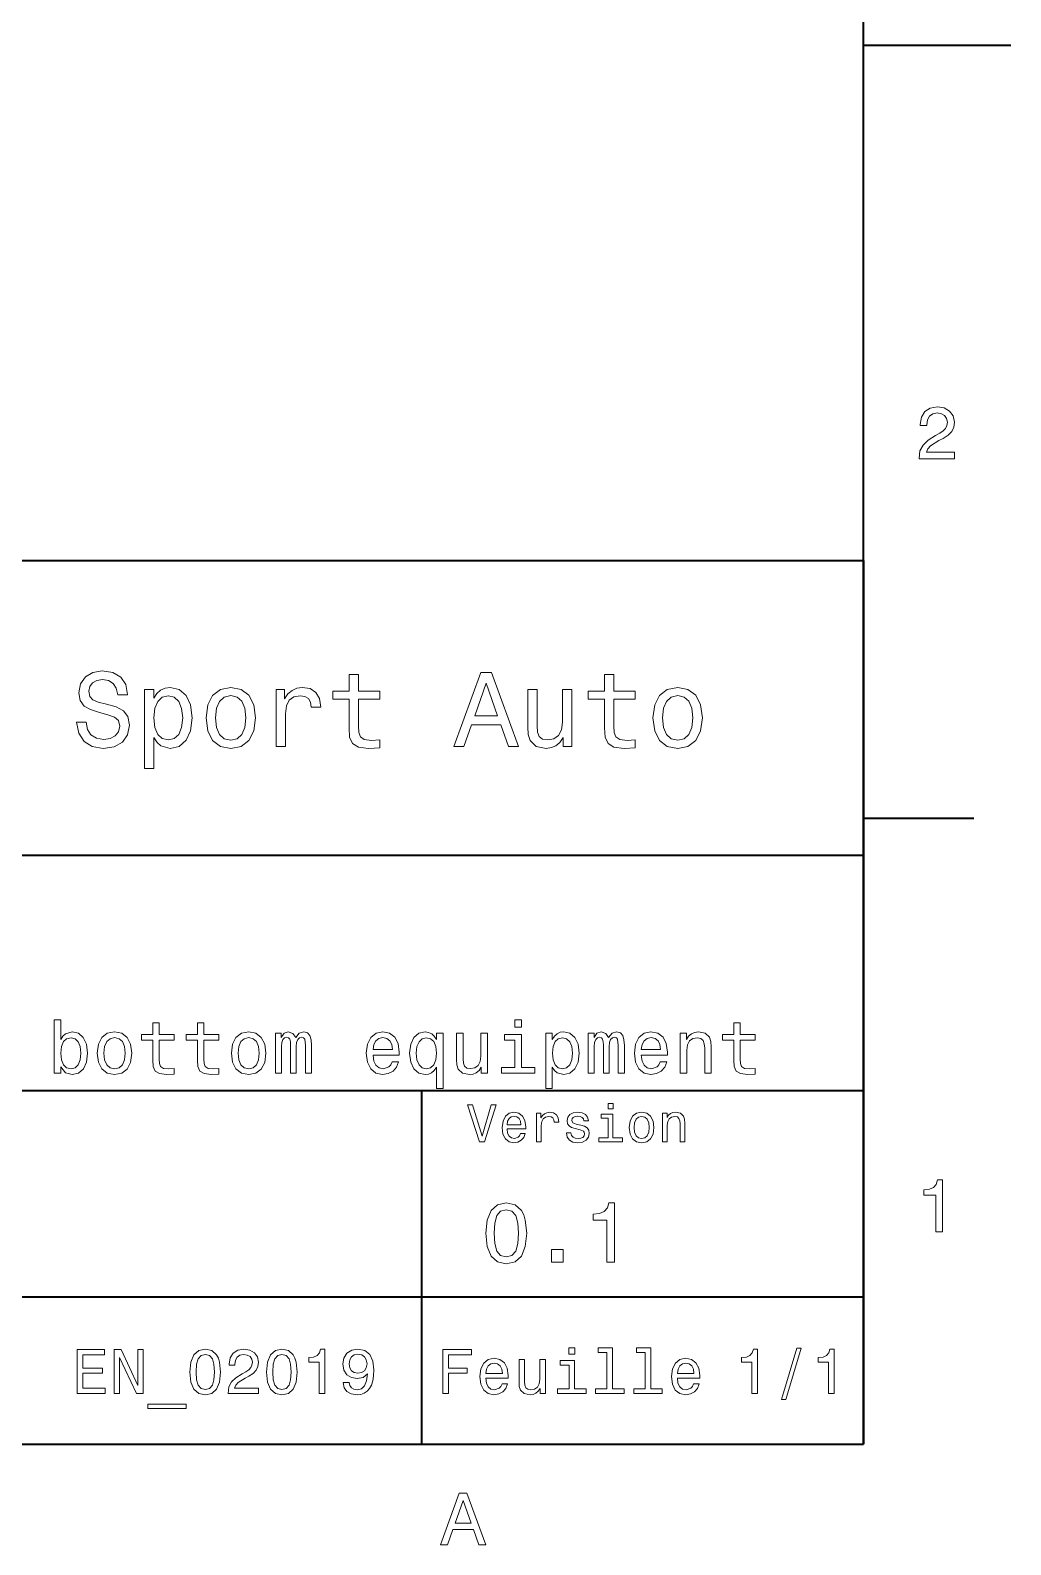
# Model space of a CAD drawing. Extents: x 0 to 297, y 0 to 210.
# Drawn here: x 230.4 to 297, y 3.2 to 106 of the extents above; entities that cross this region are included whole.
import ezdxf

# ---------------------------------------------------------------- set-up
doc = ezdxf.new("R2010")
doc.units = 0

msp = doc.modelspace()

# ---------------------------------------------------------------- linework, layer by layer
at = {"color": 7, "lineweight": 35}
for p, q in [((287, 10), (287, 200)), ((97, 70), (287, 70)), ((287, 70), (287, 10)), ((162, 50), (287, 50)), ((162, 34), (287, 34)), ((257, 10), (257, 34)), ((162, 20), (287, 20)), ((10, 10), (287, 10)), ((97, 10), (287, 10))]:
    msp.add_line(p, q, dxfattribs=at)
at = {"color": 7, "lineweight": 35, "ltscale": 0.25}
msp.add_line((287, 105), (297, 105), dxfattribs=at)
at = {"color": 7, "lineweight": 35, "ltscale": 0.1875}
msp.add_line((287, 52.5), (294.5, 52.5), dxfattribs=at)
at = {"color": 7, "lineweight": 13}
for points in [[(290.76947, 76.916786), (293.175079, 76.916786), (293.175079, 77.350502), (291.273773, 77.350502), (291.3797, 77.587532), (291.561249, 77.784218), (292.121033, 78.142288), (292.418579, 78.293587), (292.751434, 78.510445), (292.988464, 78.762604), (293.124634, 79.060158), (293.175079, 79.398056), (293.089355, 79.821686), (292.852325, 80.154541), (292.489197, 80.366356), (292.020172, 80.442001), (291.536041, 80.35627), (291.167877, 80.119232), (290.930847, 79.740997), (290.850159, 79.241714), (290.850159, 79.171112), (291.309082, 79.171112), (291.309082, 79.211456), (291.354462, 79.554398), (291.490631, 79.806557), (291.707489, 79.967941), (291.994965, 80.023415), (292.287476, 79.972984), (292.504333, 79.846901), (292.645538, 79.650215), (292.695984, 79.403099), (292.660675, 79.171112), (292.56485, 78.974426), (292.403473, 78.802956), (292.181549, 78.651657), (291.884003, 78.490273), (291.389771, 78.177589), (291.041779, 77.844742), (290.835022, 77.441284), (290.76947, 76.931915)], [(234.20462, 59.030979), (233.548996, 59.030979), (233.693085, 58.267288), (234.053314, 57.70533), (234.608078, 57.366714), (235.357361, 57.244236), (236.099426, 57.359509), (236.654175, 57.67651), (237.007202, 58.17363), (237.136902, 58.82925), (237.028824, 59.420029), (236.726227, 59.801872), (236.236313, 60.054031), (235.580704, 60.241352), (235.018738, 60.378242), (234.651306, 60.536743), (234.442368, 60.767288), (234.377533, 61.127522), (234.442368, 61.451729), (234.629684, 61.696686), (234.917877, 61.862389), (235.314133, 61.920029), (235.71759, 61.84798), (236.034592, 61.653458), (236.24353, 61.32925), (236.344391, 60.889767), (237, 60.889767), (237, 60.904179), (236.884735, 61.581409), (236.546112, 62.085732), (236.01297, 62.402737), (235.292511, 62.510807), (234.644104, 62.402737), (234.139771, 62.100143), (233.815567, 61.631844), (233.700287, 61.026657), (233.793961, 60.486309), (234.067734, 60.118874), (234.5, 59.873917), (235.09079, 59.6866), (235.674362, 59.520893), (236.113831, 59.362389), (236.380402, 59.131844), (236.47406, 58.757202), (236.387619, 58.375359), (236.164276, 58.087173), (235.825653, 57.907059), (235.386169, 57.849422), (234.896255, 57.928673), (234.521622, 58.159222), (234.283875, 58.533859)], [(252.05043, 60.579971), (252.05043, 58.64193), (252.093658, 58.015129), (252.29538, 57.582851), (252.698853, 57.330688), (253.383286, 57.244236), (254.132568, 57.280258), (254.132568, 57.827808), (253.585022, 57.78458), (253.087891, 57.842216), (252.82132, 58.022331), (252.706055, 58.324928), (252.684448, 58.75), (252.684448, 60.579971), (254.132568, 60.579971), (254.132568, 61.120316), (252.684448, 61.120316), (252.684448, 62.251438), (252.05043, 62.251438), (252.05043, 61.120316), (250.955322, 61.120316), (250.955322, 60.579971)], [(259.175781, 57.381123), (259.838623, 57.381123), (260.364563, 58.850864), (262.360229, 58.850864), (262.886169, 57.381123), (263.563416, 57.381123), (261.733429, 62.388329), (260.998566, 62.388329)], [(269.399109, 60.579971), (269.399109, 58.64193), (269.442352, 58.015129), (269.644073, 57.582851), (270.047546, 57.330688), (270.731995, 57.244236), (271.481262, 57.280258), (271.481262, 57.827808), (270.933716, 57.78458), (270.436584, 57.842216), (270.170013, 58.022331), (270.054749, 58.324928), (270.033142, 58.75), (270.033142, 60.579971), (271.481262, 60.579971), (271.481262, 61.120316), (270.033142, 61.120316), (270.033142, 62.251438), (269.399109, 62.251438), (269.399109, 61.120316), (268.304016, 61.120316), (268.304016, 60.579971)], [(238.786743, 60.652016), (238.786743, 61.25), (238.15274, 61.25), (238.15274, 55.882565), (238.786743, 55.882565), (238.786743, 57.971901), (239.010101, 57.633286), (239.262253, 57.409943), (239.896271, 57.244236), (240.50145, 57.381123), (240.976959, 57.791786), (241.286743, 58.440201), (241.402023, 59.319164), (241.286743, 60.190922), (240.976959, 60.839336), (240.50145, 61.242794), (239.896271, 61.386887), (239.550446, 61.343658), (239.255051, 61.206772), (239.002899, 60.976223)], [(239.788193, 57.8134), (239.363129, 57.907059), (239.053314, 58.195244), (238.858795, 58.663544), (238.793945, 59.319164), (238.858795, 59.967579), (239.053314, 60.435879), (239.363129, 60.716858), (239.788193, 60.817722), (240.177246, 60.716858), (240.48703, 60.428673), (240.681564, 59.960373), (240.753601, 59.319164), (240.681564, 58.67075), (240.48703, 58.195244), (240.177246, 57.907059)], [(242.338623, 59.311958), (242.453888, 58.432995), (242.785309, 57.78458), (243.311249, 57.381123), (244.017303, 57.244236), (244.716141, 57.381123), (245.242081, 57.777374), (245.573486, 58.425793), (245.695969, 59.311958), (245.573486, 60.190922), (245.242081, 60.846542), (244.716141, 61.242794), (244.017303, 61.386887), (243.311249, 61.242794), (242.785309, 60.839336), (242.453888, 60.190922)], [(242.98703, 59.319164), (243.05188, 59.967579), (243.253601, 60.435879), (243.57782, 60.72406), (244.017303, 60.824928), (244.449585, 60.72406), (244.773773, 60.443081), (244.97551, 59.967579), (245.047546, 59.319164), (244.97551, 58.663544), (244.773773, 58.188038), (244.449585, 57.899853), (244.017303, 57.806194), (243.57782, 57.899853), (243.253601, 58.188038), (243.05188, 58.663544)], [(247.100861, 57.381123), (247.734863, 57.381123), (247.734863, 59.592937), (247.799713, 60.12608), (247.994232, 60.507923), (248.311249, 60.738472), (248.736313, 60.817722), (249.053314, 60.767288), (249.291077, 60.623199), (249.435165, 60.378242), (249.485596, 60.046829), (250.126801, 60.046829), (250.040344, 60.630402), (249.802597, 61.048271), (249.406342, 61.30043), (248.865997, 61.386887), (248.498566, 61.32925), (248.181549, 61.185158), (247.900574, 60.940201), (247.677246, 60.608788), (247.677246, 61.25), (247.100861, 61.25)], [(260.595093, 59.463257), (261.365997, 61.667866), (262.136902, 59.463257)], [(267.194519, 61.25), (266.560516, 61.25), (266.560516, 59.016571), (266.488464, 58.497837), (266.279541, 58.123196), (265.955322, 57.892651), (265.530243, 57.820602), (265.19165, 57.878242), (264.975494, 58.051151), (264.853027, 58.346542), (264.824219, 58.764408), (264.824219, 61.25), (264.190186, 61.25), (264.190186, 58.706772), (264.211792, 58.195244), (264.348694, 57.770172), (264.766571, 57.381123), (265.436584, 57.244236), (265.796814, 57.294666), (266.106628, 57.424351), (266.373199, 57.647694), (266.589325, 57.971901), (266.589325, 57.381123), (267.194519, 57.381123)], [(272.698853, 59.311958), (272.814117, 58.432995), (273.145508, 57.78458), (273.671448, 57.381123), (274.377502, 57.244236), (275.076355, 57.381123), (275.602295, 57.777374), (275.933716, 58.425793), (276.056183, 59.311958), (275.933716, 60.190922), (275.602295, 60.846542), (275.076355, 61.242794), (274.377502, 61.386887), (273.671448, 61.242794), (273.145508, 60.839336), (272.814117, 60.190922)], [(273.34726, 59.319164), (273.412109, 59.967579), (273.613831, 60.435879), (273.938019, 60.72406), (274.377502, 60.824928), (274.809784, 60.72406), (275.134003, 60.443081), (275.335724, 59.967579), (275.407776, 59.319164), (275.335724, 58.663544), (275.134003, 58.188038), (274.809784, 57.899853), (274.377502, 57.806194), (273.938019, 57.899853), (273.613831, 58.188038), (273.412109, 58.663544)], [(232.464661, 35.608788), (232.79248, 35.220459), (233.241318, 35.094379), (233.664948, 35.190201), (234.002853, 35.477665), (234.214661, 35.9366), (234.295349, 36.546829), (234.214661, 37.157059), (233.997803, 37.61095), (233.664948, 37.893372), (233.241318, 37.994236), (232.797516, 37.863113), (232.615967, 37.701729), (232.464661, 37.484871), (232.464661, 38.811237), (232.020859, 38.811237), (232.020859, 35.190201), (232.464661, 35.190201)], [(238.713226, 37.429394), (238.713226, 36.072765), (238.743484, 35.634007), (238.884689, 35.331409), (239.167114, 35.1549), (239.64621, 35.094379), (240.170715, 35.119595), (240.170715, 35.50288), (239.78743, 35.472622), (239.439453, 35.512966), (239.252838, 35.63905), (239.17215, 35.850864), (239.157028, 36.148415), (239.157028, 37.429394), (240.170715, 37.429394), (240.170715, 37.807636), (239.157028, 37.807636), (239.157028, 38.599422), (238.713226, 38.599422), (238.713226, 37.807636), (237.946655, 37.807636), (237.946655, 37.429394)], [(241.749237, 37.429394), (241.749237, 36.072765), (241.77951, 35.634007), (241.920715, 35.331409), (242.20314, 35.1549), (242.682251, 35.094379), (243.206741, 35.119595), (243.206741, 35.50288), (242.823456, 35.472622), (242.475464, 35.512966), (242.288879, 35.63905), (242.208191, 35.850864), (242.193054, 36.148415), (242.193054, 37.429394), (243.206741, 37.429394), (243.206741, 37.807636), (242.193054, 37.807636), (242.193054, 38.599422), (241.749237, 38.599422), (241.749237, 37.807636), (240.982681, 37.807636), (240.982681, 37.429394)], [(263.778076, 38.811237), (263.309082, 38.811237), (263.309082, 38.306915), (263.778076, 38.306915)], [(278.181549, 37.429394), (278.181549, 36.072765), (278.211823, 35.634007), (278.353027, 35.331409), (278.635437, 35.1549), (279.114563, 35.094379), (279.639038, 35.119595), (279.639038, 35.50288), (279.255768, 35.472622), (278.907776, 35.512966), (278.721191, 35.63905), (278.640503, 35.850864), (278.625366, 36.148415), (278.625366, 37.429394), (279.639038, 37.429394), (279.639038, 37.807636), (278.625366, 37.807636), (278.625366, 38.599422), (278.181549, 38.599422), (278.181549, 37.807636), (277.414978, 37.807636), (277.414978, 37.429394)], [(233.841461, 36.546829), (233.791031, 36.092937), (233.654861, 35.760086), (233.438004, 35.558357), (233.16568, 35.492794), (232.868118, 35.558357), (232.65126, 35.760086), (232.515106, 36.087894), (232.469711, 36.546829), (232.515106, 37.000721), (232.65126, 37.328529), (232.868118, 37.525215), (233.16568, 37.595821), (233.438004, 37.525215), (233.654861, 37.323486), (233.791031, 36.995678)], [(234.950974, 36.541786), (235.031677, 35.926514), (235.263657, 35.472622), (235.631805, 35.190201), (236.126038, 35.094379), (236.615234, 35.190201), (236.983398, 35.467579), (237.215393, 35.921471), (237.301117, 36.541786), (237.215393, 37.157059), (236.983398, 37.615993), (236.615234, 37.893372), (236.126038, 37.994236), (235.631805, 37.893372), (235.263657, 37.61095), (235.031677, 37.157059)], [(235.404877, 36.546829), (235.450256, 37.000721), (235.591461, 37.328529), (235.81842, 37.530258), (236.126038, 37.600864), (236.42865, 37.530258), (236.655579, 37.333572), (236.796799, 37.000721), (236.847229, 36.546829), (236.796799, 36.087894), (236.655579, 35.755043), (236.42865, 35.553314), (236.126038, 35.487751), (235.81842, 35.553314), (235.591461, 35.755043), (235.450256, 36.087894)], [(244.059052, 36.541786), (244.13974, 35.926514), (244.371735, 35.472622), (244.739883, 35.190201), (245.234131, 35.094379), (245.723312, 35.190201), (246.091461, 35.467579), (246.323456, 35.921471), (246.409195, 36.541786), (246.323456, 37.157059), (246.091461, 37.615993), (245.723312, 37.893372), (245.234131, 37.994236), (244.739883, 37.893372), (244.371735, 37.61095), (244.13974, 37.157059)], [(244.512939, 36.546829), (244.558319, 37.000721), (244.699539, 37.328529), (244.926483, 37.530258), (245.234131, 37.600864), (245.536713, 37.530258), (245.763672, 37.333572), (245.904877, 37.000721), (245.955307, 36.546829), (245.904877, 36.087894), (245.763672, 35.755043), (245.536713, 35.553314), (245.234131, 35.487751), (244.926483, 35.553314), (244.699539, 35.755043), (244.558319, 36.087894)], [(247.049683, 35.190201), (247.458191, 35.190201), (247.458191, 37.000721), (247.483398, 37.273052), (247.559052, 37.469738), (247.675049, 37.585735), (247.826355, 37.631123), (247.947388, 37.590778), (248.028076, 37.489914), (248.06842, 37.318443), (248.083557, 37.091499), (248.083557, 35.190201), (248.466827, 35.190201), (248.466827, 37.000721), (248.49205, 37.268009), (248.567688, 37.464695), (248.688736, 37.585735), (248.840027, 37.631123), (248.96106, 37.590778), (249.041763, 37.489914), (249.092194, 37.091499), (249.092194, 35.190201), (249.500702, 35.190201), (249.500702, 37.061237), (249.475479, 37.449566), (249.394791, 37.747116), (249.233398, 37.928673), (248.971161, 37.994236), (248.663513, 37.893372), (248.426483, 37.600864), (248.239899, 37.888329), (247.927216, 37.994236), (247.63974, 37.893372), (247.443054, 37.61095), (247.443054, 37.898415), (247.049683, 37.898415)], [(253.686584, 36.415707), (255.461792, 36.415707), (255.466843, 36.622478), (255.386139, 37.20245), (255.164246, 37.636166), (254.811218, 37.898415), (254.342194, 37.994236), (253.88327, 37.893372), (253.530243, 37.61095), (253.303284, 37.152016), (253.222595, 36.546829), (253.298248, 35.926514), (253.525208, 35.472622), (253.873169, 35.190201), (254.327072, 35.094379), (254.720444, 35.159943), (255.043213, 35.331409), (255.280243, 35.603745), (255.416412, 35.966858), (254.977646, 35.966858), (254.886871, 35.765129), (254.755737, 35.613831), (254.382538, 35.492794), (254.095093, 35.548271), (253.87822, 35.724785), (253.737015, 36.012245), (253.686584, 36.400574)], [(253.686584, 36.788902), (253.742065, 37.136887), (253.87822, 37.394093), (254.084991, 37.55043), (254.35733, 37.605907), (254.624619, 37.55043), (254.83139, 37.394093), (254.957474, 37.136887), (255.002869, 36.788902)], [(257.998535, 37.479828), (257.842194, 37.706772), (257.66568, 37.868156), (257.458923, 37.958931), (257.221893, 37.994236), (256.793213, 37.893372), (256.460358, 37.61095), (256.2435, 37.157059), (256.167847, 36.546829), (256.2435, 35.931557), (256.460358, 35.477665), (256.793213, 35.190201), (257.221893, 35.094379), (257.458923, 35.124638), (257.660645, 35.210373), (257.837158, 35.366714), (257.998535, 35.603745), (257.998535, 34.141209), (258.442352, 34.141209), (258.442352, 37.898415), (257.998535, 37.898415)], [(256.621735, 36.546829), (256.667114, 36.995678), (256.80835, 37.323486), (257.020142, 37.525215), (257.297546, 37.595821), (257.590027, 37.525215), (257.811951, 37.328529), (257.943054, 37.000721), (257.9935, 36.546829), (257.943054, 36.087894), (257.811951, 35.760086), (257.590027, 35.558357), (257.297546, 35.492794), (257.020142, 35.558357), (256.80835, 35.760086), (256.667114, 36.092937)], [(261.458191, 37.898415), (261.014404, 37.898415), (261.014404, 36.335014), (260.963959, 35.971901), (260.817719, 35.709652), (260.590759, 35.548271), (260.293213, 35.497837), (260.056183, 35.538185), (259.904877, 35.659222), (259.819153, 35.865993), (259.798981, 36.158501), (259.798981, 37.898415), (259.355164, 37.898415), (259.355164, 36.118156), (259.3703, 35.760086), (259.466125, 35.462536), (259.758636, 35.190201), (260.227661, 35.094379), (260.479797, 35.129681), (260.696655, 35.220459), (260.88327, 35.376801), (261.034576, 35.603745), (261.034576, 35.190201), (261.458191, 35.190201)], [(263.762939, 35.5634), (263.762939, 37.807636), (262.623199, 37.807636), (262.623199, 37.429394), (263.319153, 37.429394), (263.319153, 35.5634), (262.411377, 35.5634), (262.411377, 35.190201), (264.680817, 35.190201), (264.680817, 35.5634)], [(265.860962, 37.479828), (265.860962, 37.898415), (265.417145, 37.898415), (265.417145, 34.141209), (265.860962, 34.141209), (265.860962, 35.603745), (266.017273, 35.366714), (266.193787, 35.210373), (266.637604, 35.094379), (267.061218, 35.190201), (267.394073, 35.477665), (267.610962, 35.931557), (267.69165, 36.546829), (267.610962, 37.157059), (267.394073, 37.61095), (267.061218, 37.893372), (266.637604, 37.994236), (266.395508, 37.963978), (266.188751, 37.868156), (266.012238, 37.706772)], [(266.561951, 35.492794), (266.264404, 35.558357), (266.047546, 35.760086), (265.911377, 36.087894), (265.865997, 36.546829), (265.911377, 37.000721), (266.047546, 37.328529), (266.264404, 37.525215), (266.561951, 37.595821), (266.83429, 37.525215), (267.051147, 37.323486), (267.187317, 36.995678), (267.237732, 36.546829), (267.187317, 36.092937), (267.051147, 35.760086), (266.83429, 35.558357)], [(268.30188, 35.190201), (268.710388, 35.190201), (268.710388, 37.000721), (268.735596, 37.273052), (268.811218, 37.469738), (268.927246, 37.585735), (269.078522, 37.631123), (269.199554, 37.590778), (269.280273, 37.489914), (269.320618, 37.318443), (269.335724, 37.091499), (269.335724, 35.190201), (269.719025, 35.190201), (269.719025, 37.000721), (269.744232, 37.268009), (269.819885, 37.464695), (269.940918, 37.585735), (270.092224, 37.631123), (270.213257, 37.590778), (270.293945, 37.489914), (270.34436, 37.091499), (270.34436, 35.190201), (270.752869, 35.190201), (270.752869, 37.061237), (270.727661, 37.449566), (270.646973, 37.747116), (270.485596, 37.928673), (270.223328, 37.994236), (269.91571, 37.893372), (269.67868, 37.600864), (269.492065, 37.888329), (269.179382, 37.994236), (268.891937, 37.893372), (268.695251, 37.61095), (268.695251, 37.898415), (268.30188, 37.898415)], [(271.90274, 36.415707), (273.677948, 36.415707), (273.682983, 36.622478), (273.602295, 37.20245), (273.380402, 37.636166), (273.027374, 37.898415), (272.55835, 37.994236), (272.099426, 37.893372), (271.746399, 37.61095), (271.51944, 37.152016), (271.438751, 36.546829), (271.514404, 35.926514), (271.741364, 35.472622), (272.089325, 35.190201), (272.543213, 35.094379), (272.936584, 35.159943), (273.259369, 35.331409), (273.496399, 35.603745), (273.632568, 35.966858), (273.193787, 35.966858), (273.103027, 35.765129), (272.971893, 35.613831), (272.598694, 35.492794), (272.311249, 35.548271), (272.09436, 35.724785), (271.953186, 36.012245), (271.90274, 36.400574)], [(271.90274, 36.788902), (271.958221, 37.136887), (272.09436, 37.394093), (272.301147, 37.55043), (272.573486, 37.605907), (272.840759, 37.55043), (273.047546, 37.394093), (273.173645, 37.136887), (273.219025, 36.788902)], [(274.550415, 35.190201), (274.994232, 35.190201), (274.994232, 36.753601), (275.039612, 37.111671), (275.185883, 37.373917), (275.412842, 37.535301), (275.715424, 37.595821), (275.957489, 37.545387), (276.108795, 37.409222), (276.184448, 37.182274), (276.209656, 36.879681), (276.209656, 35.190201), (276.653442, 35.190201), (276.653442, 36.970459), (276.633301, 37.328529), (276.542511, 37.62608), (276.244965, 37.898415), (275.780975, 37.994236), (275.523773, 37.958931), (275.306915, 37.863113), (275.1203, 37.701729), (274.97406, 37.484871), (274.97406, 37.898415), (274.550415, 37.898415)], [(261.71109, 33.03458), (261.08429, 30.905619), (260.439484, 33.03458), (260.09726, 33.03458), (260.904175, 30.530979), (261.264404, 30.530979), (262.053314, 33.03458)], [(269.992798, 33.117435), (269.657776, 33.117435), (269.657776, 32.757202), (269.992798, 32.757202)], [(262.784576, 31.40634), (264.052582, 31.40634), (264.056183, 31.554033), (263.998566, 31.9683), (263.840057, 32.278099), (263.587891, 32.465416), (263.252869, 32.533859), (262.925079, 32.461815), (262.672913, 32.260086), (262.510803, 31.932276), (262.453156, 31.5), (262.507202, 31.056915), (262.669312, 30.732708), (262.917877, 30.530979), (263.242065, 30.462536), (263.523041, 30.509365), (263.753601, 30.631844), (263.922913, 30.826368), (264.020172, 31.085733), (263.706787, 31.085733), (263.641937, 30.941643), (263.548279, 30.833572), (263.281708, 30.747118), (263.076355, 30.786743), (262.921478, 30.912823), (262.820618, 31.118155), (262.784576, 31.395533)], [(262.784576, 31.672911), (262.824219, 31.921469), (262.921478, 32.105186), (263.069153, 32.216858), (263.263702, 32.256485), (263.45462, 32.216858), (263.602295, 32.105186), (263.692352, 31.921469), (263.724792, 31.672911)], [(264.794678, 30.530979), (265.111664, 30.530979), (265.111664, 31.636887), (265.144104, 31.903458), (265.241364, 32.094379), (265.399841, 32.209652), (265.612396, 32.249279), (265.770905, 32.224064), (265.889771, 32.152016), (265.961823, 32.029537), (265.98703, 31.863832), (266.307648, 31.863832), (266.264404, 32.155621), (266.145538, 32.364552), (265.947418, 32.490635), (265.677246, 32.533859), (265.49353, 32.505043), (265.335022, 32.432995), (265.194519, 32.310516), (265.082855, 32.144814), (265.082855, 32.465416), (264.794678, 32.465416)], [(267.791779, 31.658501), (267.485596, 31.730547), (267.258636, 31.8134), (267.182983, 31.982708), (267.20462, 32.101585), (267.280273, 32.188038), (267.40274, 32.242073), (267.579254, 32.263687), (267.748566, 32.242073), (267.881836, 32.177231), (267.968292, 32.079971), (268.004333, 31.950287), (268.314117, 31.950287), (268.314117, 31.957493), (268.260101, 32.191643), (268.112396, 32.375359), (267.881836, 32.490635), (267.579254, 32.533859), (267.273041, 32.490635), (267.049713, 32.371758), (266.90921, 32.195244), (266.865997, 31.971901), (266.898407, 31.755764), (266.999268, 31.604465), (267.164978, 31.496397), (267.406342, 31.420748), (267.759369, 31.334293), (267.975494, 31.244236), (268.033142, 31.17219), (268.054749, 31.064121), (268.022339, 30.930836), (267.935883, 30.829971), (267.79538, 30.765129), (267.608063, 30.743515), (267.409943, 30.765129), (267.265839, 30.840778), (267.168579, 30.963255), (267.128967, 31.132565), (266.822754, 31.132565), (266.873199, 30.844379), (267.020905, 30.635447), (267.255035, 30.509365), (267.579254, 30.462536), (267.917877, 30.509365), (268.166412, 30.635447), (268.317719, 30.837175), (268.371765, 31.100143), (268.332123, 31.327089), (268.220459, 31.481987), (268.036743, 31.582851)], [(269.981995, 30.79755), (269.981995, 32.400574), (269.167877, 32.400574), (269.167877, 32.130402), (269.664978, 32.130402), (269.664978, 30.79755), (269.016571, 30.79755), (269.016571, 30.530979), (270.637604, 30.530979), (270.637604, 30.79755)], [(271.087891, 31.496397), (271.145538, 31.056915), (271.311249, 30.732708), (271.574219, 30.530979), (271.927246, 30.462536), (272.276672, 30.530979), (272.539612, 30.729107), (272.705322, 31.053314), (272.766571, 31.496397), (272.705322, 31.935879), (272.539612, 32.263687), (272.276672, 32.461815), (271.927246, 32.533859), (271.574219, 32.461815), (271.311249, 32.260086), (271.145538, 31.935879)], [(271.412109, 31.5), (271.444519, 31.824207), (271.54538, 32.058357), (271.707489, 32.20245), (271.927246, 32.25288), (272.143372, 32.20245), (272.305481, 32.061958), (272.406342, 31.824207), (272.442352, 31.5), (272.406342, 31.17219), (272.305481, 30.934437), (272.143372, 30.790344), (271.927246, 30.743515), (271.707489, 30.790344), (271.54538, 30.934437), (271.444519, 31.17219)], [(273.350159, 30.530979), (273.667145, 30.530979), (273.667145, 31.647694), (273.699554, 31.903458), (273.804047, 32.090778), (273.966125, 32.206051), (274.182281, 32.249279), (274.355194, 32.213257), (274.463257, 32.115993), (274.517303, 31.95389), (274.535309, 31.737751), (274.535309, 30.530979), (274.852295, 30.530979), (274.852295, 31.802593), (274.837891, 32.058357), (274.773041, 32.270893), (274.560516, 32.465416), (274.229095, 32.533859), (274.04538, 32.508644), (273.890503, 32.440201), (273.757202, 32.324928), (273.65274, 32.170029), (273.65274, 32.465416), (273.350159, 32.465416)], [(291.909241, 24.416786), (292.368164, 24.416786), (292.368164, 27.942001), (292.025208, 27.942001), (291.934448, 27.634365), (291.752899, 27.427593), (291.475525, 27.306557), (291.092224, 27.266211), (291.092224, 26.90814), (291.909241, 26.90814)], [(261.345825, 24.314121), (261.432281, 23.409224), (261.703156, 22.763689), (262.135437, 22.371759), (262.734863, 22.244957), (263.328522, 22.371759), (263.760803, 22.763689), (264.02594, 23.409224), (264.118164, 24.314121), (264.02594, 25.213257), (263.916412, 25.570606), (263.760803, 25.864553), (263.328522, 26.256485), (262.734863, 26.38905), (262.135437, 26.256485), (261.703156, 25.858791), (261.432281, 25.213257)], [(261.899139, 24.314121), (261.945251, 25.011528), (262.089325, 25.51297), (262.348694, 25.806917), (262.734863, 25.910664), (263.115265, 25.806917), (263.374634, 25.51297), (263.518738, 25.011528), (263.56485, 24.314121), (263.518738, 23.610952), (263.374634, 23.10951), (263.115265, 22.815563), (262.734863, 22.717581), (262.348694, 22.815563), (262.089325, 23.10951), (261.945251, 23.610952)], [(269.570618, 22.360231), (270.095093, 22.360231), (270.095093, 26.38905), (269.703156, 26.38905), (269.599426, 26.037464), (269.391937, 25.801153), (269.074921, 25.662825), (268.636902, 25.616714), (268.636902, 25.207493), (269.570618, 25.207493)], [(265.806915, 22.360231), (266.602295, 22.360231), (266.602295, 23.219021), (265.806915, 23.219021)], [(267.389038, 16.532421), (266.98703, 16.532421), (266.98703, 16.100145), (267.389038, 16.100145)], [(269.572052, 16.212536), (269.572052, 13.748559), (268.789612, 13.748559), (268.789612, 13.428675), (270.73056, 13.428675), (270.73056, 13.748559), (269.952454, 13.748559), (269.952454, 16.532421), (268.975494, 16.532421), (268.975494, 16.212536)], [(272.174347, 16.212536), (272.174347, 13.748559), (271.391937, 13.748559), (271.391937, 13.428675), (273.332855, 13.428675), (273.332855, 13.748559), (272.554749, 13.748559), (272.554749, 16.532421), (271.57782, 16.532421), (271.57782, 16.212536)], [(281.42218, 13.026657), (281.720459, 13.026657), (282.766571, 16.510807), (282.463989, 16.510807)], [(233.574921, 13.428675), (235.476944, 13.428675), (235.476944, 13.791787), (233.97261, 13.791787), (233.97261, 14.807637), (235.312668, 14.807637), (235.312668, 15.166427), (233.97261, 15.166427), (233.97261, 16.065563), (235.442352, 16.065563), (235.442352, 16.428675), (233.574921, 16.428675)], [(236.099411, 13.428675), (236.458206, 13.428675), (236.458206, 15.888329), (237.608063, 13.428675), (238.070602, 13.428675), (238.070602, 16.428675), (237.707489, 16.428675), (237.707489, 13.969021), (236.570602, 16.428675), (236.099411, 16.428675)], [(241.247833, 14.894093), (241.312668, 14.215418), (241.515839, 13.731268), (241.840057, 13.43732), (242.289612, 13.342219), (242.734863, 13.43732), (243.059067, 13.731268), (243.257919, 14.215418), (243.327087, 14.894093), (243.257919, 15.568444), (243.175781, 15.836456), (243.059067, 16.056917), (242.734863, 16.350864), (242.289612, 16.450289), (241.840057, 16.350864), (241.515839, 16.052593), (241.312668, 15.568444)], [(241.662811, 14.894093), (241.697403, 15.417148), (241.805466, 15.793228), (242, 16.013689), (242.289612, 16.091499), (242.574921, 16.013689), (242.76944, 15.793228), (242.877518, 15.417148), (242.912094, 14.894093), (242.877518, 14.366715), (242.76944, 13.990634), (242.574921, 13.770173), (242.289612, 13.696686), (242, 13.770173), (241.805466, 13.990634), (241.697403, 14.366715)], [(243.837173, 13.428675), (245.899124, 13.428675), (245.899124, 13.800432), (244.26944, 13.800432), (244.360229, 14.003603), (244.515839, 14.172191), (244.995667, 14.479107), (245.250717, 14.60879), (245.536011, 14.794669), (245.739182, 15.010807), (245.855896, 15.26585), (245.899124, 15.555476), (245.825638, 15.918589), (245.622467, 16.203892), (245.311234, 16.385447), (244.90921, 16.450289), (244.494232, 16.376802), (244.178665, 16.173632), (243.975494, 15.849424), (243.906342, 15.421471), (243.906342, 15.360951), (244.299713, 15.360951), (244.299713, 15.395534), (244.338608, 15.689482), (244.455322, 15.905621), (244.641205, 16.043949), (244.887604, 16.091499), (245.138321, 16.048271), (245.324203, 15.940203), (245.445236, 15.771614), (245.488464, 15.559799), (245.458206, 15.360951), (245.376068, 15.192364), (245.237747, 15.045389), (245.047546, 14.915707), (244.792496, 14.777378), (244.368866, 14.509366), (244.070602, 14.224064), (243.893372, 13.878242), (243.837173, 13.441643)], [(246.452438, 14.894093), (246.517288, 14.215418), (246.720459, 13.731268), (247.044662, 13.43732), (247.494232, 13.342219), (247.939468, 13.43732), (248.263687, 13.731268), (248.462524, 14.215418), (248.531693, 14.894093), (248.462524, 15.568444), (248.380402, 15.836456), (248.263687, 16.056917), (247.939468, 16.350864), (247.494232, 16.450289), (247.044662, 16.350864), (246.720459, 16.052593), (246.517288, 15.568444)], [(246.867432, 14.894093), (246.902008, 15.417148), (247.010086, 15.793228), (247.204605, 16.013689), (247.494232, 16.091499), (247.779526, 16.013689), (247.97406, 15.793228), (248.082123, 15.417148), (248.116714, 14.894093), (248.082123, 14.366715), (247.97406, 13.990634), (247.779526, 13.770173), (247.494232, 13.696686), (247.204605, 13.770173), (247.010086, 13.990634), (246.902008, 14.366715)], [(250.018723, 13.428675), (250.412094, 13.428675), (250.412094, 16.450289), (250.118149, 16.450289), (250.040344, 16.1866), (249.88472, 16.009367), (249.646973, 15.905621), (249.318436, 15.871038), (249.318436, 15.564121), (250.018723, 15.564121)], [(251.661377, 14.172191), (251.726212, 13.830692), (251.912094, 13.567003), (252.206039, 13.402739), (252.595093, 13.342219), (252.850143, 13.372478), (253.079239, 13.450289), (253.273773, 13.584294), (253.438034, 13.774496), (253.567719, 14.012248), (253.662811, 14.306196), (253.719009, 14.643373), (253.740631, 15.032421), (253.667145, 15.641932), (253.455322, 16.087177), (253.118149, 16.355188), (252.655609, 16.450289), (252.231979, 16.372478), (251.912094, 16.164986), (251.704605, 15.845101), (251.635437, 15.443084), (251.704605, 15.028098), (251.907776, 14.712537), (252.210373, 14.513689), (252.595093, 14.448848), (253.001434, 14.53098), (253.30835, 14.781701), (253.239182, 14.301873), (253.100861, 13.960375), (252.889038, 13.757205), (252.599411, 13.692364), (252.374634, 13.722623), (252.210373, 13.817723), (252.102295, 13.969021), (252.059067, 14.172191)], [(252.054749, 15.447407), (252.097977, 15.715418), (252.219009, 15.927234), (252.40921, 16.061239), (252.655609, 16.108789), (252.91066, 16.061239), (253.105179, 15.927234), (253.226227, 15.719741), (253.273773, 15.45173), (253.226227, 15.179396), (253.105179, 14.976225), (252.906342, 14.850865), (252.642639, 14.807637), (252.404892, 14.850865), (252.219009, 14.976225), (252.097977, 15.175073)], [(258.414978, 13.428675), (258.817017, 13.428675), (258.817017, 14.807637), (260.079254, 14.807637), (260.079254, 15.166427), (258.817017, 15.166427), (258.817017, 16.065563), (260.368866, 16.065563), (260.368866, 16.428675), (258.414978, 16.428675)], [(261.341492, 14.479107), (262.863098, 14.479107), (262.867432, 14.656341), (262.798279, 15.153459), (262.608063, 15.525217), (262.305481, 15.75), (261.903473, 15.832133), (261.510101, 15.745678), (261.207489, 15.503603), (261.01297, 15.110231), (260.943817, 14.591499), (261.008636, 14.059798), (261.203156, 13.67075), (261.501434, 13.428675), (261.890503, 13.346542), (262.227661, 13.402739), (262.504333, 13.549712), (262.707489, 13.783141), (262.824219, 14.09438), (262.44812, 14.09438), (262.370331, 13.92147), (262.257935, 13.791787), (261.938049, 13.688041), (261.69165, 13.735591), (261.505768, 13.886888), (261.384735, 14.133286), (261.341492, 14.466139)], [(261.341492, 14.798992), (261.389038, 15.097262), (261.505768, 15.317724), (261.682983, 15.45173), (261.916412, 15.49928), (262.145538, 15.45173), (262.322754, 15.317724), (262.430847, 15.097262), (262.469727, 14.798992)], [(265.400574, 15.75), (265.020172, 15.75), (265.020172, 14.409943), (264.976959, 14.098703), (264.851593, 13.873919), (264.657074, 13.735591), (264.402008, 13.692364), (264.198853, 13.726946), (264.069153, 13.830692), (263.995667, 14.007925), (263.978394, 14.258646), (263.978394, 15.75), (263.597992, 15.75), (263.597992, 14.224064), (263.610962, 13.917148), (263.693085, 13.662104), (263.943817, 13.428675), (264.345825, 13.346542), (264.561951, 13.376801), (264.747833, 13.454611), (264.907776, 13.588617), (265.037476, 13.783141), (265.037476, 13.428675), (265.400574, 13.428675)], [(267.376068, 13.748559), (267.376068, 15.672191), (266.399139, 15.672191), (266.399139, 15.347983), (266.995667, 15.347983), (266.995667, 13.748559), (266.21759, 13.748559), (266.21759, 13.428675), (268.162811, 13.428675), (268.162811, 13.748559)], [(274.353027, 14.479107), (275.874634, 14.479107), (275.878967, 14.656341), (275.809814, 15.153459), (275.619598, 15.525217), (275.317017, 15.75), (274.914978, 15.832133), (274.521606, 15.745678), (274.219025, 15.503603), (274.024506, 15.110231), (273.955322, 14.591499), (274.020172, 14.059798), (274.214691, 13.67075), (274.51297, 13.428675), (274.902008, 13.346542), (275.239197, 13.402739), (275.515839, 13.549712), (275.719025, 13.783141), (275.835724, 14.09438), (275.459656, 14.09438), (275.381836, 13.92147), (275.26944, 13.791787), (274.949554, 13.688041), (274.703186, 13.735591), (274.517303, 13.886888), (274.39624, 14.133286), (274.353027, 14.466139)], [(274.353027, 14.798992), (274.400574, 15.097262), (274.517303, 15.317724), (274.694519, 15.45173), (274.927948, 15.49928), (275.157074, 15.45173), (275.33429, 15.317724), (275.442352, 15.097262), (275.481262, 14.798992)], [(279.416443, 13.428675), (279.809814, 13.428675), (279.809814, 16.450289), (279.515839, 16.450289), (279.438049, 16.1866), (279.28241, 16.009367), (279.044678, 15.905621), (278.716125, 15.871038), (278.716125, 15.564121), (279.416443, 15.564121)], [(284.621033, 13.428675), (285.014404, 13.428675), (285.014404, 16.450289), (284.720459, 16.450289), (284.642639, 16.1866), (284.48703, 16.009367), (284.249268, 15.905621), (283.920746, 15.871038), (283.920746, 15.564121), (284.621033, 15.564121)], [(238.386154, 12.711096), (238.386154, 12.408502), (240.988464, 12.408502), (240.988464, 12.711096)], [(258.266846, 3.166787), (258.730835, 3.166787), (259.098999, 4.195605), (260.495972, 4.195605), (260.864105, 3.166787), (261.338165, 3.166787), (260.05719, 6.67183), (259.542786, 6.67183)], [(259.260376, 4.624279), (259.799988, 6.167507), (260.33963, 4.624279)]]:
    msp.add_lwpolyline(points, close=True, dxfattribs=at)

doc.saveas('drawing.dxf')
